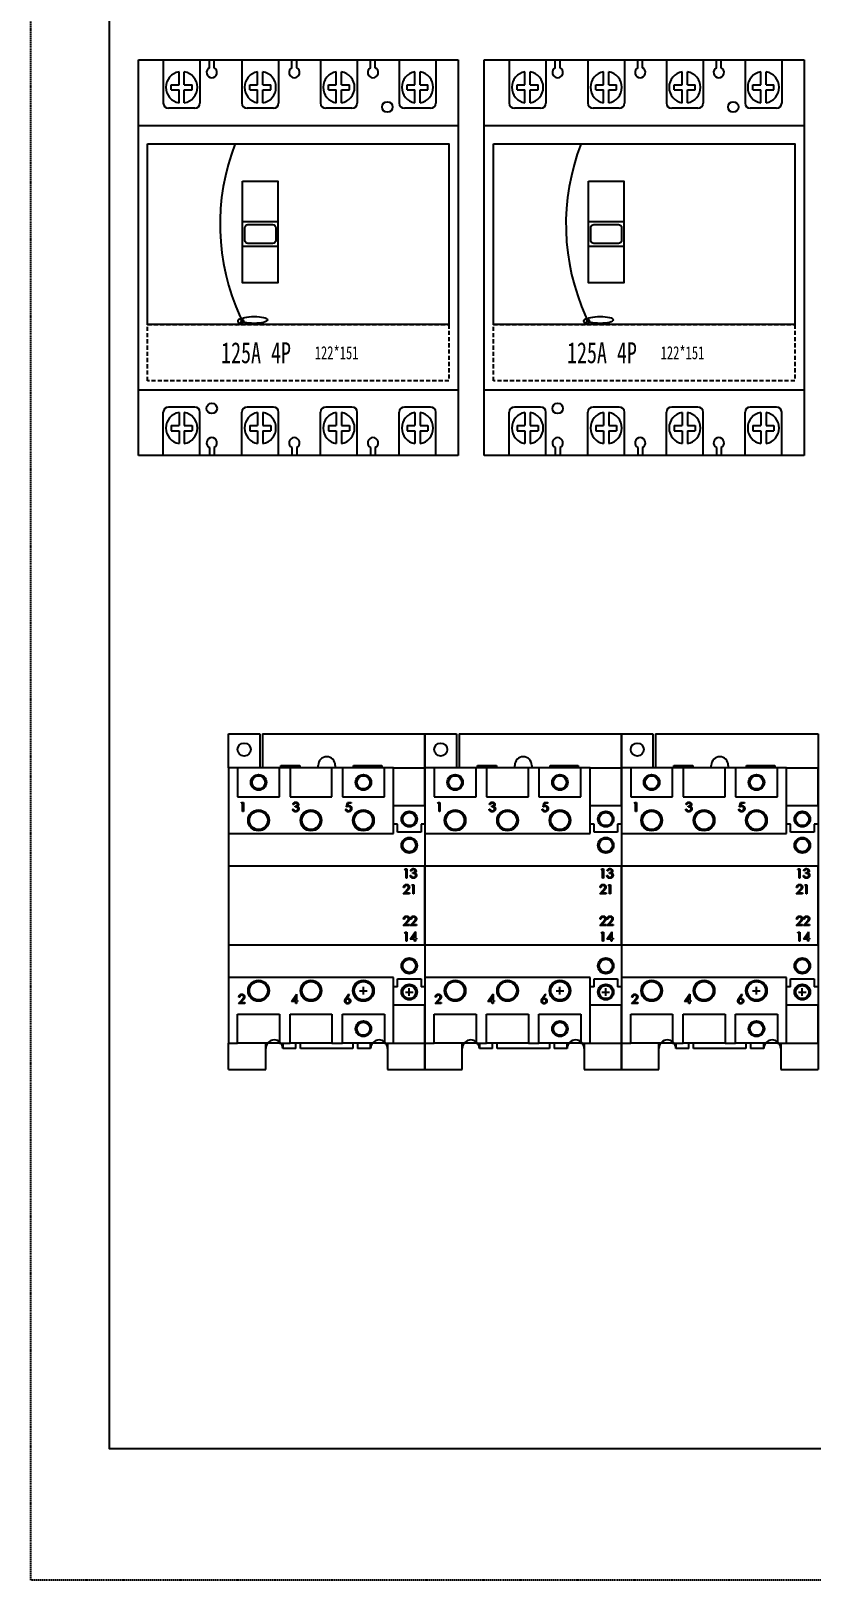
# Model space of a CAD drawing. Extents: x 411720 to 412320, y 372310 to 373410.
# Drawn here: x 411720 to 412017, y 372310 to 372901 of the extents above; entities that cross this region are included whole.
import ezdxf
from ezdxf.enums import TextEntityAlignment as Align

# ---------------------------------------------------------------- set-up
doc = ezdxf.new("R2010")
doc.units = 0
doc.header["$MEASUREMENT"] = 0
doc.linetypes.add('DASHED', pattern=[0.75, 0.5, -0.25])
doc.linetypes.add('HIDDEN2', pattern=[4.7625, 3.175, -1.5875])
for name, color, linetype in [('PV-1A6A', 7, 'Continuous'), ('PV-2418', 7, 'Continuous'), ('元件', 7, 'Continuous'), ('布置图', 30, 'Continuous')]:
    doc.layers.add(name, color=color, linetype=linetype)
doc.styles.add('GH-CZC', font='', dxfattribs={"width": 0.7})
doc.styles.get('GH-CZC').set_extended_font_data('SimSun')

# ---------------------------------------------------------------- blocks, each defined once
blk = doc.blocks.new('Manufacturer光辉PartName塑壳断路器Series4PShellFrameLimitingCurrentRemarkPartTypeMinCurrent16MaxCurrent125Poles4PMinPower0MaxPower0LibType2DelFlgfalseUpdateDate')
at = {"layer": '元件', "color": 0, "transparency": 33554687}
for p, q in [((-51.5, 75.5), (-51.5, 59)), ((-37.5, 75.5), (-37.5, 59)), ((-33.9, 72.43), (-33.9, 75.5)), ((-32.1, 72.43), (-32.1, 75.5)), ((-21.5, 75.5), (-21.5, 59)), ((-7.5, 75.5), (-7.5, 59)), ((-2.4, 72.43), (-2.4, 75.5)), ((-0.6, 72.43), (-0.6, 75.5)), ((8.5, 75.5), (8.5, 59)), ((22.5, 75.5), (22.5, 59)), ((27.6, 72.43), (27.6, 75.5)), ((29.4, 72.43), (29.4, 75.5)), ((38.5, 75.5), (38.5, 59)), ((52.5, 75.5), (52.5, 59)), ((-48.5, 64), (-48.5, 66)), ((-48.5, 66), (-45.5, 66)), ((-45.5, 66), (-45.5, 70.92)), ((-43.5, 66), (-43.5, 70.92)), ((-43.5, 66), (-40.5, 66)), ((-40.5, 64), (-40.5, 66)), ((-18.5, 66), (-15.5, 66)), ((-18.5, 64), (-18.5, 66)), ((-15.5, 66), (-15.5, 70.92)), ((-13.5, 66), (-13.5, 70.92)), ((-13.5, 66), (-10.5, 66)), ((-10.5, 64), (-10.5, 66)), ((11.5, 64), (11.5, 66)), ((11.5, 66), (14.5, 66)), ((14.5, 66), (14.5, 70.92)), ((16.5, 66), (16.5, 70.92)), ((16.5, 66), (19.5, 66)), ((19.5, 64), (19.5, 66)), ((41.5, 64), (41.5, 66)), ((41.5, 66), (44.5, 66)), ((44.5, 66), (44.5, 70.92)), ((46.5, 66), (46.5, 70.92)), ((46.5, 66), (49.5, 66)), ((49.5, 64), (49.5, 66)), ((-48.5, 64), (-45.5, 64)), ((-45.5, 59.08), (-45.5, 64)), ((-43.5, 64), (-40.5, 64)), ((-43.5, 59.08), (-43.5, 64)), ((-18.5, 64), (-15.5, 64)), ((-15.5, 59.08), (-15.5, 64)), ((-13.5, 59.08), (-13.5, 64)), ((-13.5, 64), (-10.5, 64)), ((11.5, 64), (14.5, 64)), ((14.5, 59.08), (14.5, 64)), ((16.5, 64), (19.5, 64)), ((16.5, 59.08), (16.5, 64)), ((41.5, 64), (44.5, 64)), ((44.5, 59.08), (44.5, 64)), ((46.5, 64), (49.5, 64)), ((46.5, 59.08), (46.5, 64)), ((-39.5, 57), (-49.5, 57)), ((-9.5, 57), (-19.5, 57)), ((20.5, 57), (10.5, 57)), ((50.5, 57), (40.5, 57)), ((-61, 50.39), (61, 50.39)), ((-61, -50.39), (61, -50.39)), ((-51.5, -75.5), (-51.5, -59)), ((-39.5, -57), (-49.5, -57)), ((-45.5, -59.08), (-45.5, -64)), ((-43.5, -59.08), (-43.5, -64)), ((-37.5, -75.5), (-37.5, -59)), ((-21.5, -75.5), (-21.5, -59)), ((-9.5, -57), (-19.5, -57)), ((-15.5, -59.08), (-15.5, -64)), ((-13.5, -59.08), (-13.5, -64)), ((-7.5, -75.5), (-7.5, -59)), ((8.5, -75.5), (8.5, -59)), ((20.5, -57), (10.5, -57)), ((14.5, -59.08), (14.5, -64)), ((16.5, -59.08), (16.5, -64)), ((22.5, -75.5), (22.5, -59)), ((38.5, -75.5), (38.5, -59)), ((50.5, -57), (40.5, -57)), ((44.5, -59.08), (44.5, -64)), ((46.5, -59.08), (46.5, -64)), ((52.5, -75.5), (52.5, -59)), ((-48.5, -64), (-45.5, -64)), ((-48.5, -64), (-48.5, -66)), ((-43.5, -64), (-40.5, -64)), ((-40.5, -64), (-40.5, -66)), ((-18.5, -64), (-18.5, -66)), ((-18.5, -64), (-15.5, -64)), ((-13.5, -64), (-10.5, -64)), ((-10.5, -64), (-10.5, -66)), ((11.5, -64), (14.5, -64)), ((11.5, -64), (11.5, -66)), ((16.5, -64), (19.5, -64)), ((19.5, -64), (19.5, -66)), ((41.5, -64), (41.5, -66)), ((41.5, -64), (44.5, -64)), ((46.5, -64), (49.5, -64)), ((49.5, -64), (49.5, -66)), ((-48.5, -66), (-45.5, -66)), ((-45.5, -66), (-45.5, -70.92)), ((-43.5, -66), (-40.5, -66)), ((-43.5, -66), (-43.5, -70.92)), ((-18.5, -66), (-15.5, -66)), ((-15.5, -66), (-15.5, -70.92)), ((-13.5, -66), (-13.5, -70.92)), ((-13.5, -66), (-10.5, -66)), ((11.5, -66), (14.5, -66)), ((14.5, -66), (14.5, -70.92)), ((16.5, -66), (19.5, -66)), ((16.5, -66), (16.5, -70.92)), ((41.5, -66), (44.5, -66)), ((44.5, -66), (44.5, -70.92)), ((46.5, -66), (46.5, -70.92)), ((46.5, -66), (49.5, -66)), ((-33.9, -72.43), (-33.9, -75.5)), ((-32.1, -72.43), (-32.1, -75.5)), ((-2.4, -72.43), (-2.4, -75.5)), ((-0.6, -72.43), (-0.6, -75.5)), ((27.6, -72.43), (27.6, -75.5)), ((29.4, -72.43), (29.4, -75.5))]:
    blk.add_line(p, q, dxfattribs=at)
for points in [[(-61, -75.5), (-61, 75.5)], [(-61, 75.5), (61, 75.5)], [(61, 75.5), (61, -75.5)], [(61, -75.5), (-61, -75.5)]]:
    blk.add_lwpolyline(points, dxfattribs=at)
for points in [[(-57.5, 43.5), (57.5, 43.5), (57.5, -25.5), (-57.5, -25.5)], [(-21.22, 29.14), (-7.78, 29.14), (-7.78, -9.6), (-21.22, -9.6)], [(-21.22, 13.76), (-7.78, 13.76), (-7.78, 4.24), (-21.22, 4.24)]]:
    blk.add_lwpolyline(points, close=True, dxfattribs=at)
blk.add_lwpolyline([(-19.19, 12.61), (-9.81, 12.61, -0.414214), (-8.61, 11.41), (-8.61, 6.59, -0.414214), (-9.81, 5.39), (-19.19, 5.39, -0.414214), (-20.39, 6.59), (-20.39, 11.41, -0.414214)], format="xyb", close=True, dxfattribs=at)
at = {"layer": '元件', "color": 0, "linetype": 'HIDDEN2', "ltscale": 0.5, "transparency": 33554687}
blk.add_lwpolyline([(-57.5, -25.5), (57.5, -25.5), (57.5, -47), (-57.5, -47)], close=True, dxfattribs=at)
at = {"layer": '元件', "color": 0, "linetype": 'ByBlock', "transparency": 33554687}
for centre in [(34, 57.5), (-33, -57.5)]:
    blk.add_circle(centre, 2, dxfattribs=at)
at = {"layer": '元件', "color": 0, "transparency": 33554687}
blk.add_circle((-21.96, -24.22), 1.02, dxfattribs=at)
for centre, radius, start, end in [((-33, 70.65), 2, 116.839, 63.161), ((-1.5, 70.65), 2, 116.839, 63.161), ((28.5, 70.65), 2, 116.839, 63.161), ((-44.5, 65), 6, 99.59407, 260.40593), ((-44.5, 65), 6, 279.59407, 80.40593), ((-14.5, 65), 6, 99.59407, 260.40593), ((-14.5, 65), 6, 279.59407, 80.40593), ((15.5, 65), 6, 99.59407, 260.40593), ((15.5, 65), 6, 279.59407, 80.40593), ((45.5, 65), 6, 99.59407, 260.40593), ((45.5, 65), 6, 279.59407, 80.40593), ((-49.5, 59), 2, 180, 270), ((-39.5, 59), 2, 270, 0), ((-19.5, 59), 2, 180, 270), ((-9.5, 59), 2, 270, 0), ((10.5, 59), 2, 180, 270), ((20.5, 59), 2, 270, 0), ((40.5, 59), 2, 180, 270), ((50.5, 59), 2, 270, 0), ((54.93, 12.69), 84.78, 158.68595, 204.5341), ((-23.47, -23.79), 1.8, 251.32959, 44.89647), ((-49.5, -59), 2, 90, 180), ((-44.5, -65), 6, 99.59407, 260.40593), ((-44.5, -65), 6, 279.59407, 80.40593), ((-39.5, -59), 2, 0, 90), ((-19.5, -59), 2, 90, 180), ((-14.5, -65), 6, 99.59407, 260.40593), ((-14.5, -65), 6, 279.59407, 80.40593), ((-9.5, -59), 2, 0, 90), ((10.5, -59), 2, 90, 180), ((15.5, -65), 6, 99.59407, 260.40593), ((15.5, -65), 6, 279.59407, 80.40593), ((20.5, -59), 2, 0, 90), ((40.5, -59), 2, 90, 180), ((45.5, -65), 6, 99.59407, 260.40593), ((45.5, -65), 6, 279.59407, 80.40593), ((50.5, -59), 2, 0, 90), ((-33, -70.65), 2, 296.839, 243.161), ((-1.5, -70.65), 2, 296.839, 243.161), ((28.5, -70.65), 2, 296.839, 243.161)]:
    blk.add_arc(centre, radius, start, end, dxfattribs=at)
blk.add_ellipse((-16.79, -23.74), major_axis=(-5, 0), ratio=0.263531, dxfattribs=at)
at = {"layer": '元件', "color": 0, "transparency": 33554687, "width": 0.7}
blk.add_text('125A 4P', height=8, dxfattribs=at).set_placement((-29.45, -36.25), align=Align.MIDDLE_LEFT)
at = {"layer": '元件', "color": 0, "transparency": 33554687, "style": 'GH-CZC', "width": 0.7}
blk.add_text('122*151', height=5, dxfattribs=at).set_placement((14.63, -36.25), align=Align.MIDDLE_CENTER)
blk = doc.blocks.new('Manufacturer上海良信PartName接触器SeriesNDC1ShellFrameLimitingCurrentRemarkPartTypeMinCurrent38.1MaxCurrent65Poles3PMinPower0MaxPower0LibType3DelFlgfalseUpdateDate2023-01-0100000')
for p, q in [((12.54, -34), (15.46, -34)), ((14, -35.46), (14, -32.54)), ((30.04, -34.5), (32.96, -34.5)), ((30.04, -34.5), (32.96, -34.5)), ((31.5, -35.96), (31.5, -33.04)), ((31.5, -35.96), (31.5, -33.04))]:
    blk.add_line(p, q)
at = {"layer": 'PV-1A6A'}
for p, q in [((37.5, 64), (37.5, 50)), ((37.5, 50), (37.5, 46.5)), ((37.5, 46.5), (37.5, 13.5)), ((37.5, 13.5), (37.5, -13.5)), ((37.5, -13.5), (37.5, -46.5)), ((37.5, -46.5), (37.5, -50)), ((37.5, -50), (37.5, -50)), ((37.5, -50), (37.5, -64))]:
    blk.add_line(p, q, dxfattribs=at)
for centre in [(-20, -56), (20, -56)]:
    blk.add_arc(centre, 3.25, 0, 180, dxfattribs=at)
at = {"layer": 'PV-2418'}
for p, q in [((-37.5, 64), (-25.5, 64)), ((-37.5, 51), (-37.5, 64)), ((-25.5, 64), (-25.5, 51)), ((-24.5, 64), (37.5, 64)), ((-24.5, 64), (-24.5, 51)), ((37.5, 64), (37.5, 51)), ((-34, 51), (-37.5, 51)), ((-37.5, 51), (-37.5, 26)), ((-34, 51), (-34, 40)), ((-18, 51), (-34, 51)), ((-14, 51), (-18, 51)), ((-18, 40), (-18, 51)), ((-17.5, 51), (-17.5, 52)), ((-17.5, 52), (-10.25, 52)), ((-14, 51), (-14, 40)), ((2, 51), (-14, 51)), ((-10.25, 52), (-10.25, 51)), ((-3.25, 51), (-3.25, 52)), ((6, 51), (2, 51)), ((2, 40), (2, 51)), ((3.25, 52), (3.25, 51)), ((6, 51), (6, 40)), ((22, 51), (6, 51)), ((10.25, 51), (10.25, 52)), ((10.25, 52), (21, 52)), ((21, 52), (21, 51)), ((25.5, 51), (22, 51)), ((22, 40), (22, 51)), ((25.5, 51), (37.5, 51)), ((25.5, 26), (25.5, 51)), ((37.5, 36.5), (37.5, 51)), ((-34, 40), (-18, 40)), ((-32.67, 37.51), (-32.47, 37.87)), ((-32.13, 37.51), (-32.67, 37.51)), ((-32.47, 37.87), (-31.82, 37.87)), ((-32.13, 34.37), (-32.13, 37.51)), ((-31.82, 37.87), (-31.82, 34.37)), ((-14, 40), (2, 40)), ((-12.57, 37.06), (-12.88, 37.06)), ((-12.03, 36.12), (-12.03, 36.48)), ((6, 40), (22, 40)), ((7.58, 36.12), (7.94, 37.87)), ((7.94, 37.87), (9.37, 37.87)), ((8.18, 37.51), (7.99, 36.59)), ((9.37, 37.51), (8.18, 37.51)), ((9.37, 37.87), (9.37, 37.51)), ((37.5, 36.5), (25.5, 36.5)), ((37.5, 36.5), (37.5, 29.5)), ((-31.82, 34.37), (-32.13, 34.37)), ((-13.02, 35.31), (-12.7, 35.31)), ((7.22, 35.27), (7.53, 35.27)), ((-37.5, 26), (25.5, 26)), ((-37.5, 26), (-37.5, 13.5)), ((27, 29.5), (25.5, 29.5)), ((27, 26.5), (27, 29.5)), ((36, 26.5), (27, 26.5)), ((37.5, 29.5), (36, 29.5)), ((36, 29.5), (36, 26.5)), ((37.5, 29.5), (37.5, 13.5)), ((37.5, 13.5), (-37.5, 13.5)), ((-37.5, 13.5), (-37.5, -16.5)), ((29.74, 12.15), (29.94, 12.51)), ((30.27, 12.15), (29.74, 12.15)), ((29.94, 12.51), (30.59, 12.51)), ((30.27, 9.01), (30.27, 12.15)), ((30.59, 12.51), (30.59, 9.01)), ((37.5, -16.5), (37.5, 13.5)), ((30.59, 9.01), (30.27, 9.01)), ((31.89, 9.95), (32.2, 9.95)), ((32.34, 11.7), (32.02, 11.7)), ((32.43, 6.11), (32.63, 6.47)), ((32.97, 6.11), (32.43, 6.11)), ((32.63, 6.47), (33.28, 6.47)), ((32.88, 10.76), (32.88, 11.12)), ((32.97, 2.97), (32.97, 6.11)), ((33.28, 6.47), (33.28, 2.97)), ((29.2, 2.97), (30.55, 4.42)), ((31.58, 2.97), (29.2, 2.97)), ((29.65, 5.4), (29.33, 5.4)), ((30.82, 4.27), (29.95, 3.33)), ((29.95, 3.33), (31.58, 3.33)), ((31.58, 3.33), (31.58, 2.97)), ((33.28, 2.97), (32.97, 2.97)), ((29.2, -9.09), (30.55, -7.65)), ((31.58, -9.09), (29.2, -9.09)), ((29.65, -6.67), (29.33, -6.67)), ((29.74, -11.99), (29.94, -11.63)), ((29.94, -11.63), (30.59, -11.63)), ((30.82, -7.8), (29.95, -8.73)), ((29.95, -8.73), (31.58, -8.73)), ((30.59, -11.63), (30.59, -15.13)), ((31.58, -8.73), (31.58, -9.09)), ((31.89, -9.09), (33.25, -7.65)), ((34.27, -9.09), (31.89, -9.09)), ((31.89, -14.32), (33.8, -11.54)), ((32.34, -6.67), (32.02, -6.67)), ((33.52, -7.8), (32.64, -8.73)), ((32.64, -8.73), (34.27, -8.73)), ((33.8, -11.54), (33.86, -11.54)), ((33.86, -11.54), (33.86, -13.96)), ((34.27, -8.73), (34.27, -9.09)), ((-37.5, -16.5), (37.5, -16.5)), ((-37.5, -16.5), (-37.5, -29)), ((30.27, -11.99), (29.74, -11.99)), ((30.27, -15.13), (30.27, -11.99)), ((30.59, -15.13), (30.27, -15.13)), ((33.55, -14.32), (31.89, -14.32)), ((33.55, -12.44), (32.51, -13.96)), ((32.51, -13.96), (33.55, -13.96)), ((33.55, -13.96), (33.55, -12.44)), ((33.55, -15.13), (33.55, -14.32)), ((33.86, -15.13), (33.55, -15.13)), ((33.86, -13.96), (34.27, -13.96)), ((34.27, -14.32), (33.86, -14.32)), ((33.86, -14.32), (33.86, -15.13)), ((34.27, -13.96), (34.27, -14.32)), ((37.5, -16.5), (37.5, -32.5)), ((25.5, -29), (-37.5, -29)), ((-37.5, -29), (-37.5, -54)), ((25.5, -54), (25.5, -29)), ((27, -32.5), (27, -29.5)), ((27, -29.5), (36, -29.5)), ((36, -29.5), (36, -32.5)), ((-13.47, -38.08), (-11.56, -35.3)), ((-11.56, -35.3), (-11.49, -35.3)), ((-11.49, -35.3), (-11.49, -37.72)), ((7.29, -36.89), (8.34, -35.3)), ((8.34, -35.3), (8.58, -35.49)), ((27, -32.5), (25.5, -32.5)), ((37.5, -32.5), (36, -32.5)), ((37.5, -32.5), (37.5, -39.5)), ((-33.66, -38.89), (-32.3, -37.44)), ((-31.28, -38.89), (-33.66, -38.89)), ((-33.21, -36.46), (-33.53, -36.46)), ((-32.04, -37.59), (-32.91, -38.53)), ((-32.91, -38.53), (-31.28, -38.53)), ((-31.28, -38.53), (-31.28, -38.89)), ((-11.81, -38.08), (-13.47, -38.08)), ((-11.81, -36.2), (-12.85, -37.72)), ((-12.85, -37.72), (-11.81, -37.72)), ((-11.81, -37.72), (-11.81, -36.2)), ((-11.81, -38.89), (-11.81, -38.08)), ((-11.49, -38.89), (-11.81, -38.89)), ((-11.49, -37.72), (-11.09, -37.72)), ((-11.09, -38.08), (-11.49, -38.08)), ((-11.49, -38.08), (-11.49, -38.89)), ((-11.09, -37.72), (-11.09, -38.08)), ((8.58, -35.49), (7.66, -36.9)), ((37.5, -39.5), (25.5, -39.5)), ((37.5, -54), (37.5, -39.5)), ((-34, -54), (-34, -43)), ((-34, -43), (-18, -43)), ((-18, -43), (-18, -54)), ((-14, -54), (-14, -43)), ((-14, -43), (2, -43)), ((2, -43), (2, -54)), ((6, -54), (6, -43)), ((6, -43), (22, -43)), ((22, -43), (22, -54)), ((-37.5, -64), (-37.5, -54)), ((-37.5, -54), (-34, -54)), ((-18, -54), (-34, -54)), ((-23.25, -64), (-23.25, -54)), ((-18, -54), (-14, -54)), ((-16.75, -54), (-16.75, -56)), ((-11.75, -56), (-16.75, -56)), ((2, -54), (-14, -54)), ((-11.75, -56), (-11.75, -54)), ((-10, -56), (-10, -54)), ((10, -56), (-10, -56)), ((2, -54), (6, -54)), ((22, -54), (6, -54)), ((10, -54), (10, -56)), ((11.75, -54), (11.75, -56)), ((16.75, -56), (11.75, -56)), ((16.75, -56), (16.75, -54)), ((22, -54), (25.5, -54)), ((23.25, -54), (23.25, -64)), ((25.5, -54), (37.5, -54)), ((37.5, -54), (37.5, -64)), ((-37.5, -64), (-23.25, -64)), ((23.25, -64), (37.5, -64))]:
    blk.add_line(p, q, dxfattribs=at)
for centre, radius in [((-31.5, 58), 2.5), ((-26, 45.5), 3), ((-26, 45.5), 2.5), ((14, 45.5), 3), ((14, 45.5), 2.5), ((-26, 31), 4), ((-26, 31), 3.5), ((-6, 31), 4), ((-6, 31), 3.5), ((14, 31), 4), ((14, 31), 3.5), ((31.5, 31.5), 3), ((31.5, 31.5), 2.5), ((31.5, 21.5), 3), ((31.5, 21.5), 2.5), ((31.5, -24.5), 3), ((31.5, -24.5), 2.5), ((-26, -34), 4), ((-26, -34), 3.5), ((-6, -34), 4), ((-6, -34), 3.5), ((14, -34), 4), ((14, -34), 3.5), ((31.5, -34.5), 3), ((31.5, -34.5), 2.5), ((14, -48.5), 3), ((14, -48.5), 2.5)]:
    blk.add_circle(centre, radius, dxfattribs=at)
blk.add_arc((0, 52), 3.25, 0, 180, dxfattribs=at)
for points, knots in [([(-12.88, 37.06), (-12.87, 37.1), (-12.86, 37.17), (-12.82, 37.27), (-12.78, 37.36), (-12.74, 37.45), (-12.69, 37.53), (-12.63, 37.6), (-12.57, 37.67), (-12.5, 37.73), (-12.43, 37.78), (-12.36, 37.83), (-12.28, 37.87), (-12.2, 37.9), (-12.11, 37.93), (-12.02, 37.95), (-11.93, 37.96), (-11.87, 37.96), (-11.84, 37.96)], [0, 0, 0, 0, 0.072625, 0.141977, 0.208985, 0.273957, 0.336889, 0.398745, 0.460116, 0.520825, 0.580994, 0.640152, 0.698622, 0.757271, 0.816427, 0.876254, 0.937165, 1, 1, 1, 1]), ([(-11.84, 37.6), (-11.88, 37.6), (-11.95, 37.6), (-12.07, 37.57), (-12.17, 37.54), (-12.25, 37.49), (-12.31, 37.45), (-12.35, 37.41), (-12.39, 37.36), (-12.43, 37.31), (-12.47, 37.26), (-12.5, 37.2), (-12.54, 37.13), (-12.56, 37.09), (-12.57, 37.06)], [0, 0, 0, 0, 0.122712, 0.239685, 0.351816, 0.463766, 0.520818, 0.579448, 0.640604, 0.705298, 0.773634, 0.844669, 0.920057, 1, 1, 1, 1]), ([(-12.03, 36.48), (-11.99, 36.48), (-11.9, 36.48), (-11.78, 36.5), (-11.66, 36.52), (-11.55, 36.56), (-11.45, 36.6), (-11.36, 36.65), (-11.29, 36.71), (-11.23, 36.77), (-11.19, 36.84), (-11.16, 36.91), (-11.14, 36.98), (-11.13, 37.03), (-11.13, 37.05)], [0, 0, 0, 0, 0.110166, 0.215787, 0.318027, 0.417574, 0.51165, 0.596162, 0.672935, 0.74367, 0.810677, 0.874059, 0.936696, 1, 1, 1, 1]), ([(-10.95, 35.38), (-10.95, 35.41), (-10.96, 35.48), (-10.98, 35.57), (-11.02, 35.67), (-11.07, 35.75), (-11.14, 35.83), (-11.21, 35.91), (-11.3, 35.97), (-11.38, 36.01), (-11.46, 36.04), (-11.52, 36.05), (-11.59, 36.07), (-11.66, 36.08), (-11.74, 36.1), (-11.83, 36.11), (-11.93, 36.12), (-12, 36.12), (-12.03, 36.12)], [0, 0, 0, 0, 0.0669092, 0.1334854, 0.2010351, 0.2712343, 0.34288, 0.4138361, 0.4859766, 0.5602296, 0.5998842, 0.6440548, 0.6918919, 0.7446875, 0.8014918, 0.8628577, 0.9293284, 1, 1, 1, 1]), ([(-11.84, 37.96), (-11.8, 37.96), (-11.7, 37.96), (-11.57, 37.93), (-11.44, 37.89), (-11.32, 37.84), (-11.21, 37.77), (-11.11, 37.69), (-11.02, 37.6), (-10.95, 37.5), (-10.89, 37.39), (-10.85, 37.28), (-10.82, 37.17), (-10.82, 37.09), (-10.82, 37.05)], [0, 0, 0, 0, 0.0902542, 0.1785398, 0.266093, 0.354631, 0.4418862, 0.5257469, 0.6081136, 0.6901973, 0.7708215, 0.8483262, 0.9240117, 1, 1, 1, 1]), ([(-11.13, 37.05), (-11.13, 37.07), (-11.13, 37.11), (-11.14, 37.16), (-11.16, 37.21), (-11.18, 37.26), (-11.21, 37.31), (-11.24, 37.36), (-11.29, 37.4), (-11.33, 37.44), (-11.38, 37.48), (-11.44, 37.51), (-11.5, 37.54), (-11.56, 37.56), (-11.62, 37.58), (-11.69, 37.59), (-11.76, 37.6), (-11.81, 37.6), (-11.84, 37.6)], [0, 0, 0, 0, 0.055275, 0.109966, 0.163247, 0.218076, 0.273301, 0.330909, 0.390995, 0.454176, 0.518862, 0.583311, 0.648517, 0.715031, 0.782502, 0.852323, 0.924928, 1, 1, 1, 1]), ([(-10.82, 37.05), (-10.82, 37.01), (-10.82, 36.94), (-10.84, 36.84), (-10.87, 36.74), (-10.92, 36.64), (-10.98, 36.56), (-11.05, 36.47), (-11.13, 36.4), (-11.19, 36.35), (-11.23, 36.33)], [0, 0, 0, 0, 0.128068, 0.250608, 0.37063, 0.490072, 0.610375, 0.734313, 0.863217, 1, 1, 1, 1]), ([(-11.23, 36.33), (-11.19, 36.31), (-11.12, 36.28), (-11.02, 36.21), (-10.92, 36.13), (-10.87, 36.06), (-10.85, 36.03)], [0, 0, 0, 0, 0.25388, 0.503009, 0.750291, 1, 1, 1, 1]), ([(-10.85, 36.03), (-10.83, 36.01), (-10.8, 35.96), (-10.76, 35.89), (-10.72, 35.82), (-10.69, 35.74), (-10.67, 35.66), (-10.65, 35.58), (-10.64, 35.5), (-10.64, 35.44), (-10.64, 35.41)], [0, 0, 0, 0, 0.128136, 0.254173, 0.378112, 0.501712, 0.623986, 0.747096, 0.872875, 1, 1, 1, 1]), ([(8.35, 36.3), (8.32, 36.3), (8.27, 36.3), (8.18, 36.29), (8.09, 36.28), (8, 36.26), (7.9, 36.23), (7.8, 36.2), (7.69, 36.16), (7.62, 36.14), (7.58, 36.12)], [0, 0, 0, 0, 0.102203, 0.2110233, 0.3250997, 0.4465021, 0.5737877, 0.7089007, 0.8503579, 1, 1, 1, 1]), ([(7.99, 36.59), (8.03, 36.6), (8.1, 36.62), (8.21, 36.64), (8.31, 36.66), (8.38, 36.66), (8.41, 36.66)], [0, 0, 0, 0, 0.275068, 0.532901, 0.773973, 1, 1, 1, 1]), ([(9.51, 35.52), (9.51, 35.49), (9.51, 35.43), (9.5, 35.35), (9.49, 35.26), (9.47, 35.18), (9.45, 35.1), (9.42, 35.03), (9.39, 34.95), (9.35, 34.88), (9.31, 34.81), (9.26, 34.74), (9.21, 34.68), (9.16, 34.62), (9.11, 34.57), (9.05, 34.52), (8.98, 34.48), (8.92, 34.44), (8.85, 34.4), (8.78, 34.37), (8.7, 34.34), (8.62, 34.32), (8.54, 34.3), (8.46, 34.29), (8.37, 34.28), (8.32, 34.28), (8.29, 34.28)], [0, 0, 0, 0, 0.0440145, 0.0874341, 0.1301184, 0.1725537, 0.2145548, 0.2562981, 0.2984382, 0.340849, 0.3827152, 0.423924, 0.4642462, 0.5040737, 0.5438619, 0.5835667, 0.6230943, 0.6632291, 0.7035513, 0.7439379, 0.7845413, 0.8257501, 0.8677574, 0.9107452, 0.9549144, 1, 1, 1, 1]), ([(8.31, 34.64), (8.34, 34.64), (8.39, 34.64), (8.48, 34.66), (8.57, 34.67), (8.65, 34.7), (8.72, 34.74), (8.8, 34.78), (8.87, 34.83), (8.93, 34.89), (8.99, 34.96), (9.05, 35.03), (9.09, 35.1), (9.13, 35.18), (9.16, 35.26), (9.18, 35.35), (9.19, 35.44), (9.19, 35.5), (9.19, 35.53)], [0, 0, 0, 0, 0.064207, 0.126425, 0.18768, 0.248216, 0.308305, 0.369661, 0.431699, 0.495947, 0.559758, 0.622295, 0.683911, 0.745092, 0.80674, 0.869087, 0.93329, 1, 1, 1, 1]), ([(9.19, 35.53), (9.19, 35.56), (9.19, 35.61), (9.18, 35.69), (9.16, 35.77), (9.14, 35.84), (9.11, 35.91), (9.07, 35.97), (9.02, 36.03), (8.96, 36.09), (8.91, 36.14), (8.84, 36.18), (8.77, 36.22), (8.7, 36.25), (8.62, 36.27), (8.53, 36.29), (8.44, 36.3), (8.38, 36.3), (8.35, 36.3)], [0, 0, 0, 0, 0.065351, 0.127916, 0.18836, 0.247216, 0.30563, 0.36377, 0.422661, 0.482687, 0.5433, 0.604118, 0.664965, 0.727413, 0.791468, 0.858055, 0.927037, 1, 1, 1, 1]), ([(8.41, 36.66), (8.45, 36.66), (8.52, 36.66), (8.64, 36.64), (8.74, 36.62), (8.84, 36.58), (8.94, 36.54), (9.03, 36.48), (9.12, 36.41), (9.2, 36.34), (9.27, 36.26), (9.33, 36.17), (9.39, 36.07), (9.43, 35.97), (9.47, 35.87), (9.49, 35.75), (9.51, 35.64), (9.51, 35.56), (9.51, 35.52)], [0, 0, 0, 0, 0.065808, 0.129394, 0.190894, 0.251281, 0.310815, 0.370371, 0.430768, 0.492881, 0.555104, 0.616067, 0.677256, 0.73826, 0.800762, 0.864778, 0.931045, 1, 1, 1, 1]), ([(-11.85, 34.28), (-11.89, 34.28), (-11.96, 34.28), (-12.07, 34.3), (-12.17, 34.32), (-12.27, 34.35), (-12.36, 34.38), (-12.45, 34.43), (-12.54, 34.48), (-12.62, 34.54), (-12.69, 34.61), (-12.76, 34.69), (-12.82, 34.78), (-12.87, 34.87), (-12.92, 34.97), (-12.96, 35.08), (-12.99, 35.19), (-13.01, 35.27), (-13.02, 35.31)], [0, 0, 0, 0, 0.065541, 0.128963, 0.190377, 0.250092, 0.308548, 0.366398, 0.424542, 0.48317, 0.542243, 0.601739, 0.662506, 0.724856, 0.789128, 0.856346, 0.926295, 1, 1, 1, 1]), ([(-12.7, 35.31), (-12.69, 35.29), (-12.68, 35.23), (-12.65, 35.16), (-12.62, 35.09), (-12.59, 35.03), (-12.55, 34.97), (-12.51, 34.92), (-12.47, 34.87), (-12.44, 34.84), (-12.43, 34.83)], [0, 0, 0, 0, 0.14977, 0.291316, 0.425966, 0.55216, 0.671527, 0.786122, 0.895325, 1, 1, 1, 1]), ([(-12.43, 34.83), (-12.41, 34.81), (-12.37, 34.78), (-12.31, 34.75), (-12.24, 34.71), (-12.17, 34.69), (-12.09, 34.67), (-12.01, 34.65), (-11.93, 34.64), (-11.87, 34.64), (-11.84, 34.64)], [0, 0, 0, 0, 0.118271, 0.236178, 0.355663, 0.475904, 0.600127, 0.728608, 0.861313, 1, 1, 1, 1]), ([(-10.64, 35.41), (-10.64, 35.36), (-10.64, 35.26), (-10.68, 35.12), (-10.73, 34.98), (-10.8, 34.84), (-10.88, 34.72), (-10.98, 34.6), (-11.1, 34.51), (-11.23, 34.43), (-11.37, 34.36), (-11.53, 34.32), (-11.69, 34.29), (-11.79, 34.28), (-11.85, 34.28)], [0, 0, 0, 0, 0.0796483, 0.1589217, 0.2396195, 0.3226094, 0.4060346, 0.4876021, 0.5696846, 0.6530361, 0.7374357, 0.8224778, 0.9097477, 1, 1, 1, 1]), ([(-11.84, 34.64), (-11.81, 34.64), (-11.75, 34.64), (-11.65, 34.65), (-11.57, 34.67), (-11.48, 34.69), (-11.4, 34.73), (-11.33, 34.76), (-11.26, 34.81), (-11.2, 34.86), (-11.14, 34.92), (-11.09, 34.98), (-11.05, 35.04), (-11.01, 35.1), (-10.99, 35.17), (-10.97, 35.24), (-10.95, 35.31), (-10.95, 35.36), (-10.95, 35.38)], [0, 0, 0, 0, 0.076072, 0.148752, 0.218403, 0.28576, 0.350598, 0.414964, 0.478069, 0.541761, 0.60435, 0.664075, 0.721464, 0.777587, 0.832644, 0.887844, 0.94346, 1, 1, 1, 1]), ([(8.29, 34.28), (8.25, 34.28), (8.18, 34.28), (8.08, 34.3), (7.99, 34.32), (7.89, 34.35), (7.81, 34.39), (7.72, 34.44), (7.64, 34.49), (7.57, 34.56), (7.5, 34.63), (7.44, 34.7), (7.38, 34.79), (7.33, 34.87), (7.29, 34.96), (7.26, 35.06), (7.24, 35.16), (7.23, 35.23), (7.22, 35.27)], [0, 0, 0, 0, 0.065421, 0.128708, 0.190236, 0.250724, 0.310637, 0.370766, 0.431615, 0.493523, 0.555883, 0.617342, 0.678668, 0.740711, 0.802985, 0.866803, 0.932347, 1, 1, 1, 1]), ([(7.53, 35.27), (7.54, 35.24), (7.56, 35.17), (7.59, 35.08), (7.63, 35), (7.68, 34.93), (7.73, 34.87), (7.8, 34.81), (7.87, 34.76), (7.95, 34.72), (8.04, 34.68), (8.12, 34.66), (8.21, 34.64), (8.28, 34.64), (8.31, 34.64)], [0, 0, 0, 0, 0.094687, 0.181994, 0.264377, 0.34218, 0.418618, 0.496509, 0.577369, 0.661511, 0.746733, 0.831258, 0.915206, 1, 1, 1, 1]), ([(32.02, 11.7), (32.03, 11.73), (32.05, 11.8), (32.08, 11.9), (32.12, 11.99), (32.17, 12.08), (32.22, 12.16), (32.27, 12.23), (32.34, 12.3), (32.4, 12.36), (32.47, 12.42), (32.55, 12.47), (32.63, 12.51), (32.71, 12.54), (32.79, 12.56), (32.88, 12.58), (32.97, 12.59), (33.04, 12.6), (33.07, 12.6)], [0, 0, 0, 0, 0.072625, 0.141977, 0.208985, 0.273957, 0.336889, 0.398745, 0.460116, 0.520825, 0.580994, 0.640152, 0.698622, 0.757271, 0.816427, 0.876254, 0.937165, 1, 1, 1, 1]), ([(33.07, 12.24), (33.03, 12.24), (32.95, 12.23), (32.84, 12.21), (32.74, 12.17), (32.66, 12.13), (32.6, 12.08), (32.56, 12.04), (32.51, 12), (32.48, 11.95), (32.44, 11.89), (32.4, 11.83), (32.37, 11.77), (32.35, 11.72), (32.34, 11.7)], [0, 0, 0, 0, 0.122712, 0.239685, 0.351816, 0.463766, 0.520818, 0.579448, 0.640604, 0.705298, 0.773634, 0.844669, 0.920057, 1, 1, 1, 1]), ([(33.07, 12.6), (33.11, 12.59), (33.2, 12.59), (33.34, 12.57), (33.46, 12.53), (33.59, 12.47), (33.7, 12.41), (33.8, 12.33), (33.89, 12.23), (33.96, 12.13), (34.02, 12.03), (34.06, 11.92), (34.08, 11.8), (34.09, 11.73), (34.09, 11.69)], [0, 0, 0, 0, 0.090254, 0.17854, 0.266093, 0.354631, 0.441886, 0.525747, 0.608114, 0.690197, 0.770821, 0.848326, 0.924012, 1, 1, 1, 1]), ([(33.77, 11.69), (33.77, 11.71), (33.77, 11.74), (33.76, 11.8), (33.75, 11.85), (33.73, 11.9), (33.7, 11.94), (33.66, 11.99), (33.62, 12.03), (33.57, 12.07), (33.52, 12.11), (33.47, 12.15), (33.41, 12.17), (33.35, 12.2), (33.28, 12.22), (33.22, 12.23), (33.14, 12.24), (33.1, 12.24), (33.07, 12.24)], [0, 0, 0, 0, 0.055275, 0.109966, 0.163247, 0.218076, 0.273301, 0.330909, 0.390995, 0.454176, 0.518862, 0.583311, 0.648517, 0.715031, 0.782502, 0.852323, 0.924928, 1, 1, 1, 1]), ([(29.33, 5.4), (29.33, 5.44), (29.34, 5.52), (29.36, 5.64), (29.38, 5.75), (29.42, 5.86), (29.47, 5.96), (29.53, 6.06), (29.59, 6.15), (29.67, 6.24), (29.75, 6.31), (29.84, 6.38), (29.94, 6.44), (30.03, 6.48), (30.14, 6.52), (30.24, 6.54), (30.36, 6.56), (30.43, 6.56), (30.47, 6.56)], [0, 0, 0, 0, 0.0687908, 0.1351033, 0.1989787, 0.2619043, 0.323495, 0.3851954, 0.4469692, 0.5097648, 0.5722506, 0.6334052, 0.6932512, 0.7525832, 0.8125793, 0.8732751, 0.9355499, 1, 1, 1, 1]), ([(30.46, 6.2), (30.43, 6.2), (30.38, 6.2), (30.3, 6.19), (30.22, 6.17), (30.15, 6.15), (30.08, 6.12), (30.02, 6.09), (29.96, 6.04), (29.9, 5.99), (29.85, 5.94), (29.8, 5.88), (29.76, 5.81), (29.72, 5.74), (29.69, 5.66), (29.67, 5.58), (29.66, 5.49), (29.65, 5.43), (29.65, 5.4)], [0, 0, 0, 0, 0.064439, 0.126547, 0.186887, 0.245878, 0.304041, 0.362191, 0.420976, 0.48066, 0.5406, 0.600689, 0.661936, 0.724443, 0.789038, 0.856314, 0.926352, 1, 1, 1, 1]), ([(31.22, 5.49), (31.22, 5.52), (31.21, 5.57), (31.2, 5.63), (31.19, 5.7), (31.16, 5.77), (31.13, 5.83), (31.09, 5.89), (31.05, 5.94), (31, 6), (30.94, 6.04), (30.88, 6.09), (30.82, 6.12), (30.75, 6.15), (30.68, 6.18), (30.61, 6.19), (30.54, 6.2), (30.48, 6.2), (30.46, 6.2)], [0, 0, 0, 0, 0.061965, 0.122122, 0.180988, 0.239933, 0.299906, 0.359989, 0.421776, 0.486576, 0.551535, 0.615018, 0.677259, 0.73973, 0.80305, 0.866495, 0.931973, 1, 1, 1, 1]), ([(30.47, 6.56), (30.51, 6.56), (30.59, 6.56), (30.7, 6.54), (30.8, 6.52), (30.9, 6.49), (30.99, 6.44), (31.08, 6.39), (31.16, 6.33), (31.24, 6.25), (31.31, 6.18), (31.37, 6.09), (31.42, 6.01), (31.46, 5.92), (31.49, 5.82), (31.51, 5.73), (31.53, 5.63), (31.53, 5.56), (31.53, 5.52)], [0, 0, 0, 0, 0.069475, 0.136517, 0.200789, 0.26383, 0.325735, 0.387291, 0.449509, 0.512968, 0.576275, 0.63758, 0.697903, 0.757172, 0.816599, 0.876653, 0.93729, 1, 1, 1, 1]), ([(33.06, 8.92), (33.02, 8.92), (32.95, 8.92), (32.84, 8.93), (32.73, 8.95), (32.64, 8.98), (32.54, 9.02), (32.45, 9.06), (32.37, 9.12), (32.29, 9.18), (32.22, 9.25), (32.15, 9.32), (32.09, 9.41), (32.04, 9.5), (31.99, 9.6), (31.95, 9.71), (31.91, 9.83), (31.9, 9.91), (31.89, 9.95)], [0, 0, 0, 0, 0.065541, 0.128963, 0.190377, 0.250092, 0.308548, 0.366398, 0.424542, 0.48317, 0.542243, 0.601739, 0.662506, 0.724856, 0.789128, 0.856346, 0.926295, 1, 1, 1, 1]), ([(32.2, 9.95), (32.21, 9.92), (32.23, 9.87), (32.26, 9.79), (32.29, 9.72), (32.32, 9.66), (32.35, 9.6), (32.39, 9.55), (32.43, 9.5), (32.46, 9.48), (32.48, 9.46)], [0, 0, 0, 0, 0.14977, 0.291316, 0.425966, 0.55216, 0.671527, 0.786122, 0.895325, 1, 1, 1, 1]), ([(32.48, 9.46), (32.5, 9.45), (32.54, 9.42), (32.6, 9.38), (32.67, 9.35), (32.74, 9.32), (32.81, 9.3), (32.89, 9.29), (32.98, 9.28), (33.03, 9.28), (33.06, 9.28)], [0, 0, 0, 0, 0.118271, 0.236178, 0.355663, 0.475904, 0.600127, 0.728608, 0.861313, 1, 1, 1, 1]), ([(32.88, 11.12), (32.92, 11.12), (33.01, 11.12), (33.13, 11.13), (33.25, 11.16), (33.36, 11.2), (33.46, 11.24), (33.55, 11.29), (33.62, 11.34), (33.68, 11.41), (33.72, 11.47), (33.75, 11.54), (33.77, 11.61), (33.77, 11.66), (33.77, 11.69)], [0, 0, 0, 0, 0.1101656, 0.2157873, 0.3180274, 0.417574, 0.5116505, 0.5961621, 0.6729345, 0.7436696, 0.810677, 0.874059, 0.9366963, 1, 1, 1, 1]), ([(33.95, 10.02), (33.95, 10.05), (33.95, 10.11), (33.93, 10.21), (33.89, 10.3), (33.83, 10.39), (33.77, 10.47), (33.69, 10.54), (33.6, 10.6), (33.52, 10.64), (33.45, 10.67), (33.39, 10.69), (33.32, 10.7), (33.25, 10.72), (33.16, 10.73), (33.07, 10.74), (32.98, 10.75), (32.91, 10.75), (32.88, 10.76)], [0, 0, 0, 0, 0.066909, 0.133485, 0.201035, 0.271234, 0.34288, 0.413836, 0.485977, 0.56023, 0.599884, 0.644055, 0.691892, 0.744688, 0.801492, 0.862858, 0.929328, 1, 1, 1, 1]), ([(34.27, 10.05), (34.27, 10), (34.26, 9.9), (34.23, 9.75), (34.18, 9.61), (34.11, 9.48), (34.02, 9.35), (33.92, 9.24), (33.81, 9.14), (33.67, 9.06), (33.53, 9), (33.38, 8.95), (33.22, 8.92), (33.11, 8.92), (33.06, 8.92)], [0, 0, 0, 0, 0.079648, 0.158922, 0.239619, 0.322609, 0.406035, 0.487602, 0.569685, 0.653036, 0.737436, 0.822478, 0.909748, 1, 1, 1, 1]), ([(33.06, 9.28), (33.1, 9.28), (33.16, 9.28), (33.25, 9.29), (33.34, 9.3), (33.43, 9.33), (33.5, 9.36), (33.58, 9.4), (33.65, 9.44), (33.71, 9.5), (33.77, 9.55), (33.82, 9.61), (33.86, 9.67), (33.89, 9.74), (33.92, 9.8), (33.94, 9.87), (33.95, 9.94), (33.95, 9.99), (33.95, 10.02)], [0, 0, 0, 0, 0.076072, 0.148752, 0.218403, 0.28576, 0.350598, 0.414964, 0.478069, 0.541761, 0.60435, 0.664075, 0.721464, 0.777587, 0.832644, 0.887844, 0.94346, 1, 1, 1, 1]), ([(34.09, 11.69), (34.09, 11.65), (34.09, 11.58), (34.07, 11.47), (34.03, 11.37), (33.99, 11.28), (33.93, 11.19), (33.86, 11.11), (33.78, 11.03), (33.71, 10.99), (33.68, 10.97)], [0, 0, 0, 0, 0.128068, 0.250608, 0.37063, 0.490072, 0.610375, 0.734313, 0.863217, 1, 1, 1, 1]), ([(33.68, 10.97), (33.72, 10.95), (33.79, 10.91), (33.89, 10.84), (33.98, 10.76), (34.03, 10.7), (34.06, 10.67)], [0, 0, 0, 0, 0.2538796, 0.5030089, 0.7502911, 1, 1, 1, 1]), ([(34.06, 10.67), (34.08, 10.64), (34.11, 10.6), (34.15, 10.53), (34.19, 10.45), (34.22, 10.37), (34.24, 10.3), (34.26, 10.21), (34.27, 10.13), (34.27, 10.07), (34.27, 10.05)], [0, 0, 0, 0, 0.128136, 0.254173, 0.378112, 0.501712, 0.623986, 0.747096, 0.872875, 1, 1, 1, 1]), ([(30.55, 4.42), (30.59, 4.46), (30.65, 4.52), (30.74, 4.62), (30.82, 4.71), (30.89, 4.79), (30.96, 4.87), (31.01, 4.94), (31.05, 5), (31.1, 5.07), (31.15, 5.16), (31.19, 5.27), (31.21, 5.38), (31.22, 5.46), (31.22, 5.49)], [0, 0, 0, 0, 0.110803, 0.212829, 0.306101, 0.390647, 0.466924, 0.534481, 0.593587, 0.644557, 0.7362, 0.825024, 0.911986, 1, 1, 1, 1]), ([(31.53, 5.52), (31.53, 5.47), (31.53, 5.38), (31.5, 5.23), (31.45, 5.1), (31.4, 4.99), (31.34, 4.9), (31.29, 4.82), (31.24, 4.74), (31.17, 4.66), (31.1, 4.57), (31.01, 4.47), (30.92, 4.37), (30.86, 4.3), (30.82, 4.27)], [0, 0, 0, 0, 0.098702, 0.195672, 0.292422, 0.391343, 0.444462, 0.504229, 0.570352, 0.642546, 0.722288, 0.807921, 0.90047, 1, 1, 1, 1]), ([(29.33, -6.67), (29.33, -6.63), (29.34, -6.55), (29.36, -6.43), (29.38, -6.31), (29.42, -6.21), (29.47, -6.1), (29.53, -6.01), (29.59, -5.92), (29.67, -5.83), (29.75, -5.75), (29.84, -5.69), (29.94, -5.63), (30.03, -5.58), (30.14, -5.55), (30.24, -5.52), (30.36, -5.51), (30.43, -5.5), (30.47, -5.5)], [0, 0, 0, 0, 0.0687908, 0.1351033, 0.1989787, 0.2619043, 0.323495, 0.3851954, 0.4469692, 0.5097648, 0.5722506, 0.6334052, 0.6932512, 0.7525832, 0.8125793, 0.8732751, 0.9355499, 1, 1, 1, 1]), ([(30.46, -5.86), (30.43, -5.86), (30.38, -5.87), (30.3, -5.87), (30.22, -5.89), (30.15, -5.91), (30.08, -5.94), (30.02, -5.98), (29.96, -6.02), (29.9, -6.07), (29.85, -6.13), (29.8, -6.19), (29.76, -6.26), (29.72, -6.33), (29.69, -6.41), (29.67, -6.49), (29.66, -6.58), (29.65, -6.64), (29.65, -6.67)], [0, 0, 0, 0, 0.064439, 0.126547, 0.186887, 0.245878, 0.304041, 0.362191, 0.420976, 0.48066, 0.5406, 0.600689, 0.661936, 0.724443, 0.789038, 0.856314, 0.926352, 1, 1, 1, 1]), ([(31.22, -6.57), (31.22, -6.55), (31.21, -6.5), (31.2, -6.43), (31.19, -6.37), (31.16, -6.3), (31.13, -6.24), (31.09, -6.18), (31.05, -6.12), (31, -6.07), (30.94, -6.02), (30.88, -5.98), (30.82, -5.94), (30.75, -5.91), (30.68, -5.89), (30.61, -5.88), (30.54, -5.87), (30.48, -5.86), (30.46, -5.86)], [0, 0, 0, 0, 0.061965, 0.122122, 0.180988, 0.239933, 0.299906, 0.359989, 0.421776, 0.486576, 0.551535, 0.615018, 0.677259, 0.73973, 0.80305, 0.866495, 0.931973, 1, 1, 1, 1]), ([(30.47, -5.5), (30.51, -5.5), (30.59, -5.51), (30.7, -5.52), (30.8, -5.55), (30.9, -5.58), (30.99, -5.62), (31.08, -5.68), (31.16, -5.74), (31.24, -5.81), (31.31, -5.89), (31.37, -5.97), (31.42, -6.06), (31.46, -6.15), (31.49, -6.24), (31.51, -6.34), (31.53, -6.44), (31.53, -6.51), (31.53, -6.54)], [0, 0, 0, 0, 0.0694755, 0.1365168, 0.2007888, 0.2638297, 0.325735, 0.3872907, 0.4495092, 0.5129678, 0.5762752, 0.6375801, 0.6979026, 0.7571721, 0.8165985, 0.8766532, 0.9372896, 1, 1, 1, 1]), ([(32.02, -6.67), (32.03, -6.63), (32.03, -6.55), (32.05, -6.43), (32.08, -6.31), (32.11, -6.21), (32.16, -6.1), (32.22, -6.01), (32.29, -5.92), (32.36, -5.83), (32.44, -5.75), (32.53, -5.69), (32.63, -5.63), (32.73, -5.58), (32.83, -5.55), (32.94, -5.52), (33.05, -5.51), (33.13, -5.5), (33.17, -5.5)], [0, 0, 0, 0, 0.068791, 0.135103, 0.198979, 0.261904, 0.323495, 0.385195, 0.446969, 0.509765, 0.572251, 0.633405, 0.693251, 0.752583, 0.812579, 0.873275, 0.93555, 1, 1, 1, 1]), ([(33.15, -5.86), (33.12, -5.86), (33.07, -5.87), (32.99, -5.87), (32.91, -5.89), (32.84, -5.91), (32.77, -5.94), (32.71, -5.98), (32.65, -6.02), (32.59, -6.07), (32.54, -6.13), (32.49, -6.19), (32.45, -6.26), (32.42, -6.33), (32.39, -6.41), (32.36, -6.49), (32.35, -6.58), (32.34, -6.64), (32.34, -6.67)], [0, 0, 0, 0, 0.064439, 0.126547, 0.186887, 0.245878, 0.304041, 0.362191, 0.420976, 0.48066, 0.5406, 0.600689, 0.661936, 0.724443, 0.789038, 0.856314, 0.926352, 1, 1, 1, 1]), ([(33.91, -6.57), (33.91, -6.55), (33.91, -6.5), (33.9, -6.43), (33.88, -6.37), (33.86, -6.3), (33.82, -6.24), (33.79, -6.18), (33.74, -6.12), (33.69, -6.07), (33.63, -6.02), (33.57, -5.98), (33.51, -5.94), (33.44, -5.91), (33.38, -5.89), (33.3, -5.88), (33.23, -5.87), (33.18, -5.86), (33.15, -5.86)], [0, 0, 0, 0, 0.061965, 0.122122, 0.180988, 0.239933, 0.299906, 0.359989, 0.421776, 0.486576, 0.551535, 0.615018, 0.677259, 0.73973, 0.80305, 0.866495, 0.931973, 1, 1, 1, 1]), ([(33.17, -5.5), (33.2, -5.5), (33.28, -5.51), (33.39, -5.52), (33.49, -5.55), (33.59, -5.58), (33.69, -5.62), (33.77, -5.68), (33.86, -5.74), (33.93, -5.81), (34, -5.89), (34.06, -5.97), (34.11, -6.06), (34.15, -6.15), (34.18, -6.24), (34.21, -6.34), (34.22, -6.44), (34.22, -6.51), (34.22, -6.54)], [0, 0, 0, 0, 0.069475, 0.136517, 0.200789, 0.26383, 0.325735, 0.387291, 0.449509, 0.512968, 0.576275, 0.63758, 0.697903, 0.757172, 0.816599, 0.876653, 0.93729, 1, 1, 1, 1]), ([(30.55, -7.65), (30.59, -7.61), (30.65, -7.54), (30.74, -7.45), (30.82, -7.36), (30.89, -7.28), (30.96, -7.2), (31.01, -7.13), (31.05, -7.07), (31.1, -6.99), (31.15, -6.91), (31.19, -6.8), (31.21, -6.69), (31.22, -6.61), (31.22, -6.57)], [0, 0, 0, 0, 0.110803, 0.212829, 0.306101, 0.390647, 0.466924, 0.534481, 0.593587, 0.644557, 0.7362, 0.825024, 0.911986, 1, 1, 1, 1]), ([(31.53, -6.54), (31.53, -6.59), (31.53, -6.69), (31.5, -6.83), (31.45, -6.97), (31.4, -7.08), (31.34, -7.17), (31.29, -7.24), (31.24, -7.32), (31.17, -7.41), (31.1, -7.5), (31.01, -7.59), (30.92, -7.69), (30.86, -7.76), (30.82, -7.8)], [0, 0, 0, 0, 0.098702, 0.195672, 0.292422, 0.391343, 0.444462, 0.504229, 0.570352, 0.642546, 0.722288, 0.807921, 0.90047, 1, 1, 1, 1]), ([(33.25, -7.65), (33.28, -7.61), (33.34, -7.54), (33.43, -7.45), (33.51, -7.36), (33.59, -7.28), (33.65, -7.2), (33.7, -7.13), (33.75, -7.07), (33.79, -6.99), (33.84, -6.91), (33.88, -6.8), (33.9, -6.69), (33.91, -6.61), (33.91, -6.57)], [0, 0, 0, 0, 0.110803, 0.212829, 0.306101, 0.390647, 0.466924, 0.534481, 0.593587, 0.644557, 0.7362, 0.825024, 0.911986, 1, 1, 1, 1]), ([(34.22, -6.54), (34.22, -6.59), (34.22, -6.69), (34.19, -6.83), (34.14, -6.97), (34.09, -7.08), (34.04, -7.17), (33.99, -7.24), (33.93, -7.32), (33.86, -7.41), (33.79, -7.5), (33.71, -7.59), (33.61, -7.69), (33.55, -7.76), (33.52, -7.8)], [0, 0, 0, 0, 0.098702, 0.195672, 0.292422, 0.391343, 0.444462, 0.504229, 0.570352, 0.642546, 0.722288, 0.807921, 0.90047, 1, 1, 1, 1]), ([(-33.53, -36.46), (-33.52, -36.42), (-33.52, -36.34), (-33.5, -36.22), (-33.47, -36.11), (-33.44, -36), (-33.39, -35.89), (-33.33, -35.8), (-33.27, -35.71), (-33.19, -35.62), (-33.11, -35.55), (-33.02, -35.48), (-32.92, -35.42), (-32.83, -35.38), (-32.72, -35.34), (-32.61, -35.31), (-32.5, -35.3), (-32.42, -35.3), (-32.39, -35.3)], [0, 0, 0, 0, 0.0687908, 0.1351033, 0.1989787, 0.2619043, 0.323495, 0.3851954, 0.4469692, 0.5097648, 0.5722506, 0.6334052, 0.6932512, 0.7525832, 0.8125793, 0.8732751, 0.9355499, 1, 1, 1, 1]), ([(-32.39, -35.3), (-32.35, -35.3), (-32.27, -35.3), (-32.16, -35.31), (-32.06, -35.34), (-31.96, -35.37), (-31.86, -35.41), (-31.78, -35.47), (-31.69, -35.53), (-31.62, -35.6), (-31.55, -35.68), (-31.49, -35.77), (-31.44, -35.85), (-31.4, -35.94), (-31.37, -36.04), (-31.34, -36.13), (-31.33, -36.23), (-31.33, -36.3), (-31.33, -36.34)], [0, 0, 0, 0, 0.069475, 0.136517, 0.200789, 0.26383, 0.325735, 0.387291, 0.449509, 0.512968, 0.576275, 0.63758, 0.697903, 0.757172, 0.816599, 0.876653, 0.93729, 1, 1, 1, 1]), ([(-32.4, -35.65), (-32.43, -35.65), (-32.48, -35.66), (-32.56, -35.67), (-32.64, -35.68), (-32.71, -35.71), (-32.78, -35.74), (-32.84, -35.77), (-32.9, -35.82), (-32.96, -35.87), (-33.01, -35.92), (-33.06, -35.98), (-33.1, -36.05), (-33.14, -36.12), (-33.16, -36.2), (-33.19, -36.28), (-33.2, -36.37), (-33.21, -36.43), (-33.21, -36.46)], [0, 0, 0, 0, 0.064439, 0.126547, 0.186887, 0.245878, 0.304041, 0.362191, 0.420976, 0.48066, 0.5406, 0.600689, 0.661936, 0.724443, 0.789038, 0.856314, 0.926352, 1, 1, 1, 1]), ([(-31.64, -36.36), (-31.64, -36.34), (-31.64, -36.29), (-31.66, -36.22), (-31.67, -36.16), (-31.7, -36.09), (-31.73, -36.03), (-31.77, -35.97), (-31.81, -35.92), (-31.86, -35.86), (-31.92, -35.81), (-31.98, -35.77), (-32.04, -35.74), (-32.11, -35.71), (-32.18, -35.68), (-32.25, -35.67), (-32.32, -35.66), (-32.38, -35.65), (-32.4, -35.65)], [0, 0, 0, 0, 0.061965, 0.122122, 0.180988, 0.239933, 0.299906, 0.359989, 0.421776, 0.486576, 0.551535, 0.615018, 0.677259, 0.73973, 0.80305, 0.866495, 0.931973, 1, 1, 1, 1]), ([(-32.3, -37.44), (-32.27, -37.4), (-32.21, -37.34), (-32.12, -37.24), (-32.04, -37.15), (-31.97, -37.07), (-31.9, -36.99), (-31.85, -36.92), (-31.8, -36.86), (-31.76, -36.79), (-31.71, -36.7), (-31.67, -36.59), (-31.65, -36.48), (-31.64, -36.4), (-31.64, -36.36)], [0, 0, 0, 0, 0.110803, 0.212829, 0.306101, 0.390647, 0.466924, 0.534481, 0.593587, 0.644557, 0.7362, 0.825024, 0.911986, 1, 1, 1, 1]), ([(-31.33, -36.34), (-31.33, -36.38), (-31.33, -36.48), (-31.36, -36.62), (-31.41, -36.76), (-31.46, -36.87), (-31.52, -36.96), (-31.56, -37.03), (-31.62, -37.11), (-31.69, -37.2), (-31.76, -37.29), (-31.85, -37.38), (-31.94, -37.49), (-32, -37.56), (-32.04, -37.59)], [0, 0, 0, 0, 0.0987022, 0.1956723, 0.2924224, 0.3913425, 0.4444624, 0.5042288, 0.5703523, 0.6425458, 0.7222875, 0.8079211, 0.9004695, 1, 1, 1, 1]), ([(6.9, -37.91), (6.9, -37.87), (6.91, -37.8), (6.92, -37.69), (6.95, -37.57), (6.98, -37.48), (7.01, -37.4), (7.04, -37.33), (7.07, -37.27), (7.11, -37.2), (7.15, -37.13), (7.19, -37.05), (7.24, -36.97), (7.28, -36.92), (7.29, -36.89)], [0, 0, 0, 0, 0.097818, 0.199726, 0.305276, 0.415811, 0.474472, 0.537274, 0.603657, 0.674299, 0.749834, 0.828598, 0.912378, 1, 1, 1, 1]), ([(7.96, -38.97), (7.92, -38.97), (7.82, -38.97), (7.69, -38.94), (7.55, -38.9), (7.43, -38.84), (7.31, -38.76), (7.21, -38.67), (7.12, -38.57), (7.04, -38.45), (6.98, -38.32), (6.93, -38.19), (6.91, -38.05), (6.9, -37.96), (6.9, -37.91)], [0, 0, 0, 0, 0.084335, 0.167052, 0.249566, 0.33274, 0.415915, 0.497828, 0.580373, 0.6646, 0.749467, 0.83251, 0.915639, 1, 1, 1, 1]), ([(7.95, -37.22), (7.93, -37.23), (7.87, -37.23), (7.8, -37.24), (7.72, -37.25), (7.66, -37.27), (7.59, -37.3), (7.53, -37.34), (7.47, -37.38), (7.42, -37.43), (7.37, -37.48), (7.33, -37.53), (7.3, -37.59), (7.27, -37.65), (7.24, -37.72), (7.23, -37.78), (7.22, -37.85), (7.22, -37.9), (7.22, -37.92)], [0, 0, 0, 0, 0.070599, 0.137901, 0.203196, 0.26679, 0.329106, 0.390654, 0.452653, 0.515748, 0.577926, 0.63893, 0.698351, 0.757296, 0.816394, 0.876267, 0.936817, 1, 1, 1, 1]), ([(7.22, -37.92), (7.22, -37.95), (7.22, -37.99), (7.23, -38.06), (7.25, -38.13), (7.27, -38.19), (7.3, -38.25), (7.34, -38.31), (7.39, -38.36), (7.44, -38.41), (7.5, -38.46), (7.56, -38.5), (7.62, -38.54), (7.69, -38.57), (7.76, -38.59), (7.83, -38.6), (7.9, -38.61), (7.95, -38.62), (7.98, -38.62)], [0, 0, 0, 0, 0.061842, 0.121262, 0.180746, 0.239231, 0.298308, 0.358183, 0.420359, 0.484792, 0.549938, 0.613718, 0.676681, 0.739154, 0.8022, 0.86674, 0.93205, 1, 1, 1, 1]), ([(7.66, -36.9), (7.72, -36.89), (7.84, -36.87), (7.96, -36.87), (8.02, -36.87)], [0, 0, 0, 0, 0.512659, 1, 1, 1, 1]), ([(8.74, -37.92), (8.74, -37.9), (8.74, -37.85), (8.73, -37.78), (8.71, -37.72), (8.69, -37.65), (8.65, -37.59), (8.61, -37.53), (8.57, -37.48), (8.51, -37.43), (8.45, -37.38), (8.39, -37.34), (8.32, -37.3), (8.26, -37.27), (8.18, -37.25), (8.11, -37.24), (8.03, -37.23), (7.98, -37.23), (7.95, -37.22)], [0, 0, 0, 0, 0.0611379, 0.1199938, 0.1782253, 0.2362564, 0.2949294, 0.3547157, 0.4167297, 0.4806644, 0.5458318, 0.6097581, 0.6729712, 0.7360169, 0.7998394, 0.8647754, 0.9310876, 1, 1, 1, 1]), ([(9.06, -37.9), (9.06, -37.95), (9.05, -38.05), (9.02, -38.19), (8.98, -38.32), (8.92, -38.45), (8.84, -38.56), (8.75, -38.67), (8.64, -38.76), (8.52, -38.83), (8.39, -38.9), (8.25, -38.94), (8.11, -38.97), (8.01, -38.97), (7.96, -38.97)], [0, 0, 0, 0, 0.085948, 0.169125, 0.250399, 0.33229, 0.413364, 0.494172, 0.576022, 0.660757, 0.745783, 0.830044, 0.914028, 1, 1, 1, 1]), ([(7.98, -38.62), (8.01, -38.62), (8.06, -38.61), (8.13, -38.6), (8.2, -38.59), (8.27, -38.57), (8.34, -38.54), (8.4, -38.5), (8.46, -38.46), (8.52, -38.41), (8.57, -38.36), (8.62, -38.31), (8.66, -38.25), (8.69, -38.19), (8.71, -38.13), (8.73, -38.06), (8.74, -37.99), (8.74, -37.95), (8.74, -37.92)], [0, 0, 0, 0, 0.067962, 0.133283, 0.197835, 0.260892, 0.323377, 0.38635, 0.449638, 0.514795, 0.57924, 0.641814, 0.701359, 0.760727, 0.819222, 0.878716, 0.938147, 1, 1, 1, 1]), ([(8.02, -36.87), (8.05, -36.87), (8.12, -36.87), (8.23, -36.88), (8.33, -36.91), (8.42, -36.94), (8.51, -36.98), (8.6, -37.03), (8.68, -37.09), (8.76, -37.16), (8.83, -37.24), (8.89, -37.32), (8.94, -37.41), (8.98, -37.5), (9.02, -37.59), (9.04, -37.69), (9.05, -37.8), (9.06, -37.87), (9.06, -37.9)], [0, 0, 0, 0, 0.065231, 0.128405, 0.190067, 0.250943, 0.311546, 0.372863, 0.435024, 0.499072, 0.563091, 0.62551, 0.68668, 0.747283, 0.808563, 0.870742, 0.934341, 1, 1, 1, 1])]:
    blk.add_open_spline(points, degree=3, knots=knots, dxfattribs=at)

msp = doc.modelspace()

# ---------------------------------------------------------------- linework, layer by layer
at = {"color": 2}
msp.add_lwpolyline([(411749.6, 373359.77), (412289.6, 373359.77), (412289.6, 372359.77), (411749.6, 372359.77)], close=True, dxfattribs=at)
at = {"layer": '布置图', "linetype": 'DASHED'}
msp.add_lwpolyline([(411719.6, 373409.77), (412319.6, 373409.77), (412319.6, 372309.77), (411719.6, 372309.77)], close=True, dxfattribs=at)

# ---------------------------------------------------------------- block references
for name, p in [('Manufacturer光辉PartName塑壳断路器Series4PShellFrameLimitingCurrentRemarkPartTypeMinCurrent16MaxCurrent125Poles4PMinPower0MaxPower0LibType2DelFlgfalseUpdateDate', (411821.6, 372814.27)), ('Manufacturer光辉PartName塑壳断路器Series4PShellFrameLimitingCurrentRemarkPartTypeMinCurrent16MaxCurrent125Poles4PMinPower0MaxPower0LibType2DelFlgfalseUpdateDate', (411953.6, 372814.27)), ('Manufacturer上海良信PartName接触器SeriesNDC1ShellFrameLimitingCurrentRemarkPartTypeMinCurrent38.1MaxCurrent65Poles3PMinPower0MaxPower0LibType3DelFlgfalseUpdateDate2023-01-0100000', (411832.46, 372568.59)), ('Manufacturer上海良信PartName接触器SeriesNDC1ShellFrameLimitingCurrentRemarkPartTypeMinCurrent38.1MaxCurrent65Poles3PMinPower0MaxPower0LibType3DelFlgfalseUpdateDate2023-01-0100000', (411907.46, 372568.59)), ('Manufacturer上海良信PartName接触器SeriesNDC1ShellFrameLimitingCurrentRemarkPartTypeMinCurrent38.1MaxCurrent65Poles3PMinPower0MaxPower0LibType3DelFlgfalseUpdateDate2023-01-0100000', (411982.46, 372568.59))]:
    msp.add_blockref(name, p)

doc.saveas('drawing.dxf')
